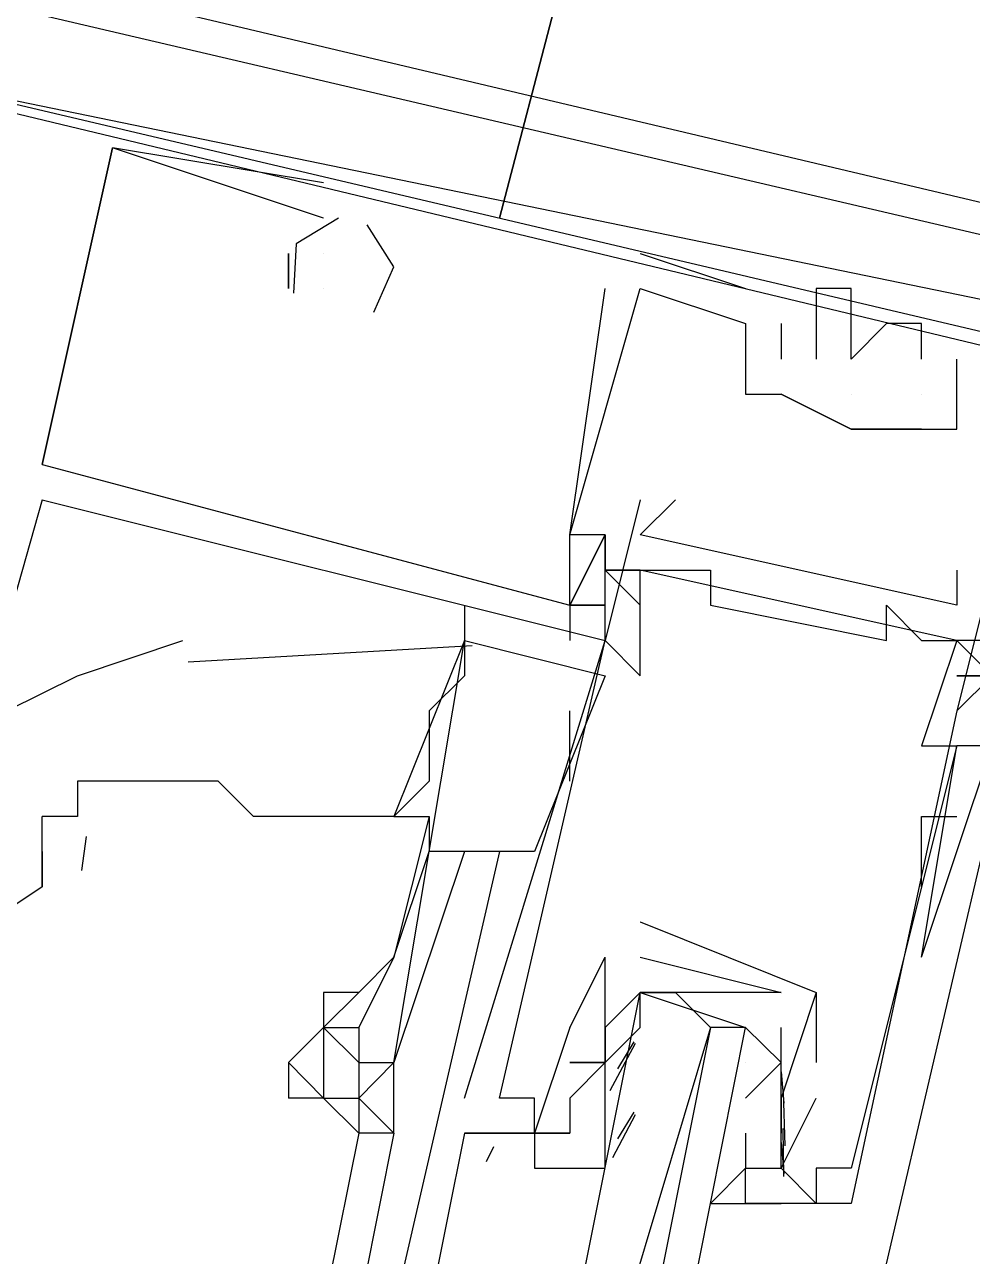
# Model space of a CAD drawing. Header units: feet. Extents: x -84 to 198, y -22 to 181.
# Drawn here: x 106.7 to 107.0592, y 32.9844 to 33.4511 of the extents above; entities that cross this region are included whole.
import ezdxf

# ---------------------------------------------------------------- set-up
doc = ezdxf.new("R2010")
doc.units = ezdxf.units.FT
doc.layers.add('A-LINEA', color=7, linetype='CONTINUOUS')

msp = doc.modelspace()

# ---------------------------------------------------------------- linework, layer by layer
at = {"layer": 'A-LINEA'}
for p, q in [((106.96, 33.6844), (106.88, 33.3778)), ((106.88, 33.3778), (106.96, 33.6844)), ((106.6533, 33.4311), (107.1067, 33.3244)), ((106.6533, 33.4311), (107.1067, 33.3244)), ((106.6533, 33.4311), (107.1067, 33.3244)), ((106.6533, 33.4311), (107.1067, 33.3244)), ((106.6533, 33.4311), (107.1067, 33.3244)), ((106.6533, 33.4311), (107.1067, 33.3244)), ((106.7067, 33.2844), (106.7333, 33.4044)), ((106.7067, 33.2844), (106.7333, 33.4044)), ((106.7067, 33.2844), (106.7333, 33.4044)), ((106.8133, 33.3911), (106.7333, 33.4044)), ((106.7333, 33.4044), (106.7333, 33.4044)), ((106.7333, 33.4044), (106.7333, 33.4044)), ((106.8133, 33.3911), (106.7333, 33.4044)), ((106.7333, 33.4044), (106.7333, 33.4044)), ((106.7333, 33.4044), (106.7333, 33.4044)), ((106.8133, 33.3911), (106.7333, 33.4044)), ((106.7333, 33.4044), (106.7333, 33.4044)), ((106.7333, 33.4044), (106.7333, 33.4044)), ((106.8133, 33.3911), (106.8133, 33.3911)), ((106.8133, 33.3911), (106.8133, 33.3911)), ((106.8133, 33.3911), (106.8133, 33.3911)), ((106.8133, 33.3778), (106.8133, 33.3778)), ((106.8133, 33.3778), (106.8133, 33.3778)), ((106.8133, 33.3778), (106.8133, 33.3778)), ((106.8133, 33.3778), (106.8133, 33.3778)), ((106.8133, 33.3778), (106.8133, 33.3778)), ((106.8133, 33.3778), (106.8133, 33.3778)), ((106.8133, 33.3778), (106.8133, 33.3778)), ((106.8133, 33.3778), (106.8133, 33.3778)), ((106.8133, 33.3778), (106.8133, 33.3778)), ((106.8, 33.3644), (106.8, 33.3644)), ((106.8, 33.3644), (106.8, 33.3644)), ((106.8, 33.3644), (106.8, 33.3644)), ((106.8, 33.3644), (106.8, 33.3644)), ((106.8, 33.3644), (106.8, 33.3644)), ((106.8, 33.3644), (106.8, 33.3644)), ((106.8133, 33.3644), (106.8133, 33.3644)), ((106.8133, 33.3644), (106.8133, 33.3644)), ((106.8133, 33.3644), (106.8133, 33.3644)), ((106.9333, 33.3644), (106.9733, 33.3511)), ((106.9333, 33.3644), (106.9333, 33.3644)), ((106.9333, 33.3644), (106.9733, 33.3511)), ((106.9333, 33.3644), (106.9333, 33.3644)), ((106.9333, 33.3644), (106.9733, 33.3511)), ((106.9333, 33.3644), (106.9333, 33.3644)), ((106.8, 33.3511), (106.8, 33.3511)), ((106.8, 33.3511), (106.8, 33.3511)), ((106.8, 33.3511), (106.8, 33.3511)), ((106.8133, 33.3511), (106.8133, 33.3511)), ((106.8133, 33.3511), (106.8133, 33.3511)), ((106.8133, 33.3511), (106.8133, 33.3511)), ((106.8133, 33.3511), (106.8133, 33.3511)), ((106.8133, 33.3511), (106.8133, 33.3511)), ((106.8133, 33.3511), (106.8133, 33.3511)), ((106.92, 33.3511), (106.92, 33.3511)), ((106.92, 33.3511), (106.92, 33.3511)), ((106.92, 33.3511), (106.92, 33.3511)), ((106.9333, 33.3511), (106.9333, 33.3511)), ((106.9333, 33.3511), (106.9333, 33.3511)), ((106.9333, 33.3511), (106.9333, 33.3511)), ((106.9333, 33.3511), (106.9333, 33.3511)), ((106.9333, 33.3511), (106.9333, 33.3511)), ((106.9333, 33.3511), (106.9333, 33.3511)), ((106.9733, 33.3511), (106.9733, 33.3511)), ((106.9733, 33.3511), (106.9733, 33.3511)), ((106.9733, 33.3511), (106.9733, 33.3511)), ((107, 33.3511), (107, 33.3511)), ((107, 33.3511), (107, 33.3511)), ((107, 33.3511), (107, 33.3511)), ((107.0133, 33.3511), (107.0133, 33.3511)), ((107.0133, 33.3511), (107.0133, 33.3511)), ((107.0133, 33.3511), (107.0133, 33.3511)), ((106.9733, 33.3378), (106.9733, 33.3378)), ((106.9733, 33.3378), (106.9733, 33.3378)), ((106.9733, 33.3378), (106.9733, 33.3378)), ((106.9733, 33.3378), (106.9733, 33.3378)), ((106.9733, 33.3378), (106.9733, 33.3378)), ((106.9733, 33.3378), (106.9733, 33.3378)), ((106.9867, 33.3378), (106.9867, 33.3378)), ((106.9867, 33.3378), (106.9867, 33.3378)), ((106.9867, 33.3378), (106.9867, 33.3378)), ((107.0133, 33.3378), (107.0133, 33.3378)), ((107.0133, 33.3378), (107.0133, 33.3378)), ((107.0133, 33.3378), (107.0133, 33.3378)), ((107.0267, 33.3378), (107.0267, 33.3378)), ((107.0267, 33.3378), (107.0267, 33.3378)), ((107.0267, 33.3378), (107.0267, 33.3378)), ((107.04, 33.3378), (107.04, 33.3378)), ((107.04, 33.3378), (107.04, 33.3378)), ((107.04, 33.3378), (107.04, 33.3378)), ((106.9867, 33.3244), (106.9867, 33.3244)), ((106.9867, 33.3244), (106.9867, 33.3244)), ((106.9867, 33.3244), (106.9867, 33.3244)), ((107, 33.3244), (107, 33.3244)), ((107, 33.3244), (107, 33.3244)), ((107, 33.3244), (107, 33.3244)), ((107.0133, 33.3244), (107.0133, 33.3244)), ((107.0133, 33.3244), (107.0133, 33.3244)), ((107.0133, 33.3244), (107.0133, 33.3244)), ((107.0133, 32.9244), (107.1067, 33.3244)), ((107.04, 33.3244), (107.04, 33.3244)), ((107.04, 33.3244), (107.04, 33.3244)), ((107.04, 33.3244), (107.04, 33.3244)), ((107.0533, 33.3111), (107.0533, 33.3244)), ((107.0533, 33.3244), (107.0533, 33.3244)), ((107.0533, 33.3111), (107.0533, 33.3244)), ((107.0533, 33.3244), (107.0533, 33.3244)), ((107.0533, 33.3111), (107.0533, 33.3244)), ((107.0533, 33.3244), (107.0533, 33.3244)), ((106.9733, 33.3111), (106.9733, 33.3111)), ((106.9733, 33.3111), (106.9733, 33.3111)), ((106.9733, 33.3111), (106.9733, 33.3111)), ((106.9867, 33.3111), (106.9867, 33.3111)), ((106.9867, 33.3111), (106.9867, 33.3111)), ((106.9867, 33.3111), (106.9867, 33.3111)), ((106.9867, 33.3111), (106.9867, 33.3111)), ((107.0133, 33.3111), (107.0133, 33.3111)), ((107.0133, 33.3111), (107.0133, 33.3111)), ((107.0133, 33.3111), (107.0133, 33.3111)), ((107.04, 33.3111), (107.04, 33.3111)), ((107.04, 33.3111), (107.04, 33.3111)), ((107.04, 33.3111), (107.04, 33.3111)), ((107.0533, 33.3111), (107.0533, 33.3111)), ((107.0533, 33.3111), (107.0533, 33.3111)), ((107.0533, 33.3111), (107.0533, 33.3111)), ((107.0533, 33.3111), (107.0533, 33.3111)), ((107.0533, 33.3111), (107.0533, 33.3111)), ((107.0533, 33.3111), (107.0533, 33.3111)), ((107.0133, 33.2978), (107.0133, 33.2978)), ((107.0133, 33.2978), (107.0133, 33.2978)), ((107.0133, 33.2978), (107.0133, 33.2978)), ((107.0133, 33.2978), (107.0133, 33.2978)), ((107.0133, 33.2978), (107.0133, 33.2978)), ((107.04, 33.2978), (107.04, 33.2978)), ((107.04, 33.2978), (107.04, 33.2978)), ((107.04, 33.2978), (107.04, 33.2978)), ((107.0533, 33.2978), (107.0533, 33.2978)), ((107.0533, 33.2978), (107.0533, 33.2978)), ((107.0533, 33.2978), (107.0533, 33.2978)), ((106.7067, 33.2844), (106.7067, 33.2844)), ((106.7067, 33.2844), (106.7067, 33.2844)), ((106.7067, 33.2844), (106.7067, 33.2844)), ((106.7067, 33.2844), (106.7067, 33.2844)), ((106.7067, 33.2844), (106.7067, 33.2844)), ((106.7067, 33.2844), (106.7067, 33.2844)), ((106.7067, 33.2711), (106.68, 33.1778)), ((106.7067, 33.2711), (106.7067, 33.2711)), ((106.7067, 33.2711), (106.7067, 33.2711)), ((106.7067, 33.2711), (106.7067, 33.2711)), ((106.7067, 33.2711), (106.7067, 33.2711)), ((106.7067, 33.2711), (106.7067, 33.2711)), ((106.7067, 33.2711), (106.7067, 33.2711)), ((106.9333, 33.2711), (106.92, 33.2178)), ((106.9333, 33.2711), (106.9333, 33.2711)), ((106.9467, 33.2711), (106.9467, 33.2711)), ((106.9067, 33.2578), (106.9067, 33.2578)), ((106.9067, 33.2578), (106.9067, 33.2578)), ((106.9067, 33.2578), (106.9067, 33.2578)), ((106.9067, 33.2578), (106.9067, 33.2578)), ((106.9067, 33.2578), (106.9067, 33.2578)), ((106.9067, 33.2578), (106.9067, 33.2578)), ((106.92, 33.2578), (106.92, 33.2578)), ((106.92, 33.2578), (106.92, 33.2578)), ((106.92, 33.2578), (106.92, 33.2578)), ((106.92, 33.2578), (106.92, 33.2578)), ((106.92, 33.2578), (106.92, 33.2578)), ((106.92, 33.2578), (106.92, 33.2578)), ((106.9333, 33.2578), (106.9333, 33.2578)), ((106.92, 33.2444), (106.9333, 33.2444)), ((106.92, 33.2444), (106.9333, 33.2311)), ((106.92, 33.2444), (106.9333, 33.2444)), ((106.92, 33.2444), (106.92, 33.2444)), ((106.92, 33.2444), (106.92, 33.2444)), ((106.92, 33.2444), (106.9333, 33.2444)), ((106.92, 33.2444), (106.9333, 33.2311)), ((106.92, 33.2444), (106.9333, 33.2444)), ((106.92, 33.2444), (106.92, 33.2444)), ((106.92, 33.2444), (106.92, 33.2444)), ((106.92, 33.2444), (106.9333, 33.2444)), ((106.92, 33.2444), (106.9333, 33.2311)), ((106.92, 33.2444), (106.9333, 33.2444)), ((106.92, 33.2444), (106.92, 33.2444)), ((106.92, 33.2444), (106.92, 33.2444)), ((106.9333, 33.2444), (106.9333, 33.2444)), ((107.0533, 33.2178), (106.9333, 33.2444)), ((107.0533, 33.2178), (106.9333, 33.2444)), ((107.0533, 33.2178), (106.9333, 33.2444)), ((106.9467, 33.2444), (106.9467, 33.2444)), ((106.96, 33.2444), (106.96, 33.2444)), ((107.0533, 33.2444), (107.0533, 33.2444)), ((106.8667, 33.2311), (106.8667, 33.2178)), ((106.9067, 33.2311), (106.9067, 33.2178)), ((106.9067, 33.2311), (106.9067, 33.2311)), ((106.9067, 33.2311), (106.9067, 33.2311)), ((106.9067, 33.2311), (106.9067, 33.2311)), ((106.9067, 33.2311), (106.9067, 33.2311)), ((106.9067, 33.2311), (106.9067, 33.2311)), ((106.9067, 33.2311), (106.9067, 33.2311)), ((106.92, 33.2311), (106.92, 33.2311)), ((106.92, 33.2311), (106.92, 33.2311)), ((106.92, 33.2311), (106.92, 33.2311)), ((106.92, 33.2311), (106.92, 33.2311)), ((106.92, 33.2311), (106.92, 33.2311)), ((106.92, 33.2311), (106.92, 33.2311)), ((106.92, 33.2311), (106.92, 33.2311)), ((106.92, 33.2311), (106.92, 33.2311)), ((106.92, 33.2311), (106.92, 33.2311)), ((106.92, 33.2311), (106.92, 33.2311)), ((106.92, 33.2311), (106.92, 33.2311)), ((106.92, 33.2311), (106.92, 33.2311)), ((106.96, 33.2311), (106.96, 33.2311)), ((107.0267, 33.2311), (107.0267, 33.2311)), ((107.0533, 33.2311), (107.0533, 33.2311)), ((106.8696, 33.2157), (106.762, 33.2095)), ((106.8667, 33.0444), (106.92, 33.2178)), ((106.92, 33.2178), (106.92, 33.2178)), ((106.92, 33.2178), (106.92, 33.2178)), ((106.92, 33.2178), (106.92, 33.2178)), ((106.92, 33.2178), (106.92, 33.2178)), ((106.92, 33.2178), (106.92, 33.2178)), ((106.92, 33.2178), (106.92, 33.2178)), ((107.0267, 33.2178), (107.0267, 33.2178)), ((107.04, 33.2178), (107.04, 33.2178)), ((107.0533, 33.2178), (107.0533, 33.2178)), ((107.0667, 33.2178), (107.0533, 33.2178)), ((106.92, 33.2044), (106.8933, 33.1378)), ((106.9333, 33.2044), (106.9333, 33.2044)), ((106.9067, 33.1644), (106.9067, 33.1911)), ((107.0533, 33.1911), (107.0533, 33.1911)), ((107.04, 33.1778), (107.04, 33.1778)), ((107.04, 33.0978), (107.0533, 33.1778)), ((107.04, 33.0978), (107.0533, 33.1778)), ((107.0533, 33.1778), (107.0533, 33.1778)), ((106.84, 33.1511), (106.84, 33.1511)), ((106.84, 33.1511), (106.84, 33.1511)), ((106.8533, 33.1511), (106.84, 33.0978)), ((107.04, 33.1244), (107.04, 33.1511)), ((107.04, 33.1511), (107.0533, 33.1511)), ((106.7233, 33.1435), (106.7215, 33.1306)), ((106.7067, 33.1378), (106.7067, 33.1244)), ((106.88, 33.1378), (106.84, 32.9644)), ((106.84, 33.0978), (106.8533, 33.1378)), ((106.8533, 33.1378), (106.8533, 33.1378)), ((107.04, 33.1244), (107.04, 33.1244)), ((106.9333, 33.1111), (107, 33.0844)), ((106.9333, 33.1111), (106.9333, 33.1111)), ((106.9067, 33.0711), (106.92, 33.0978)), ((106.92, 33.0978), (106.92, 33.0978)), ((106.92, 33.0978), (106.92, 33.0978)), ((106.9333, 33.0978), (106.9333, 33.0978)), ((106.9333, 33.0978), (106.9867, 33.0844)), ((106.9333, 33.0978), (106.9333, 33.0978)), ((106.9467, 33.0844), (106.96, 33.0711)), ((106.9867, 33.0844), (106.9867, 33.0844)), ((106.9867, 33.0844), (106.9867, 33.0844)), ((107, 33.0844), (107, 33.0578)), ((107, 33.0844), (107, 33.0844)), ((107, 33.0844), (107, 33.0844)), ((106.9067, 33.0711), (106.9067, 33.0711)), ((106.9333, 33.0711), (106.9333, 33.0711)), ((106.9733, 33.0711), (106.9733, 33.0711)), ((106.9248, 33.0555), (106.9311, 33.0657)), ((106.922, 33.0473), (106.9316, 33.0652)), ((106.8, 33.0578), (106.8, 33.0444)), ((106.9067, 33.0578), (106.9067, 33.0578)), ((106.9067, 33.0578), (106.9067, 33.0578)), ((106.92, 33.0578), (106.92, 33.0578)), ((106.92, 33.0578), (106.92, 33.0578)), ((106.9733, 33.0578), (106.9733, 33.0578)), ((107, 33.0578), (107, 33.0578)), ((106.9868, 33.0543), (106.9878, 33.0424)), ((106.8133, 33.0444), (106.8133, 33.0444)), ((106.8267, 33.0444), (106.8267, 33.0311)), ((106.8267, 33.0444), (106.8267, 33.0311)), ((106.8667, 33.0444), (106.8667, 33.0444)), ((106.88, 33.0444), (106.88, 33.0444)), ((106.88, 33.0444), (106.88, 33.0444)), ((106.8933, 33.0444), (106.8933, 33.0444)), ((106.92, 33.0444), (106.92, 33.0444)), ((106.92, 33.0444), (106.92, 33.0444)), ((106.92, 33.0311), (106.92, 33.0444)), ((106.9867, 33.0444), (106.9867, 33.0444)), ((106.9867, 33.0444), (106.9867, 33.0444)), ((106.9867, 33.0444), (106.9867, 33.0444)), ((106.9875, 33.0468), (106.9881, 33.0263)), ((107, 33.0444), (107, 33.0444)), ((106.923, 33.0219), (106.9315, 33.0381)), ((106.9248, 33.0289), (106.9311, 33.039)), ((106.8267, 33.0311), (106.8133, 32.9644)), ((106.84, 33.0311), (106.8267, 32.9644)), ((106.84, 33.0311), (106.84, 33.0311)), ((106.88, 33.0311), (106.9067, 33.0311)), ((106.88, 33.0311), (106.88, 33.0311)), ((106.8933, 33.0311), (106.8933, 33.0311)), ((106.9067, 33.0311), (106.9067, 33.0311)), ((106.92, 33.0311), (106.92, 33.0311)), ((106.9733, 33.0311), (106.9733, 33.0178)), ((106.9733, 33.0311), (106.9733, 33.0311)), ((106.9867, 33.0311), (106.9867, 33.0311)), ((106.9867, 33.0311), (106.9867, 33.0311)), ((106.9874, 33.0329), (106.9877, 33.0146)), ((106.8751, 33.0204), (106.8779, 33.026)), ((106.8751, 33.0204), (106.8779, 33.026)), ((106.8751, 33.0204), (106.8779, 33.026)), ((106.9868, 33.0276), (106.9878, 33.0157)), ((106.9733, 33.0178), (106.9733, 33.0178)), ((106.9867, 33.0178), (106.9867, 33.0178)), ((107, 33.0178), (107, 33.0178)), ((107.0133, 33.0178), (107.0133, 33.0178)), ((106.9733, 33.0044), (106.9733, 33.0044)), ((107, 33.0044), (107, 33.0044)), ((107.0133, 33.0044), (107.0133, 33.0044))]:
    msp.add_line(p, q, dxfattribs=at)
for points in [[(106.6667, 33.4711), (106.6933, 33.5644), (106.7067, 33.5644), (106.72, 33.6444), (106.7333, 33.6444), (106.7333, 33.6578), (106.7067, 33.6578), (106.6933, 33.5778), (106.6667, 33.5911), (106.64, 33.4311), (107.3067, 33.2711)], [(106.6667, 33.4711), (106.6933, 33.5644), (106.7067, 33.5644), (106.72, 33.6444), (106.7333, 33.6444), (106.7333, 33.6578), (106.7067, 33.6578), (106.6933, 33.5778), (106.6667, 33.5911), (106.64, 33.4311), (107.3067, 33.2711)], [(106.6667, 33.4711), (106.6933, 33.5644), (106.7067, 33.5644), (106.72, 33.6444), (106.7333, 33.6444), (106.7333, 33.6578), (106.7067, 33.6578), (106.6933, 33.5778), (106.6667, 33.5911), (106.64, 33.4311), (107.3067, 33.2711)], [(106.7067, 33.6578), (106.6933, 33.5778), (106.6667, 33.5911), (106.64, 33.4311), (107.3067, 33.2711)], [(106.7067, 33.6578), (106.6933, 33.5778), (106.6667, 33.5911), (106.64, 33.4311), (107.3067, 33.2711)], [(106.7067, 33.6578), (106.6933, 33.5778), (106.6667, 33.5911), (106.64, 33.4311), (107.3067, 33.2711)], [(106.7067, 33.6578), (106.6933, 33.5778), (106.6667, 33.5911), (106.64, 33.4311), (107.3067, 33.2711)], [(106.7067, 33.6578), (106.6933, 33.5778), (106.6667, 33.5911), (106.64, 33.4311), (107.3067, 33.2711)], [(106.7067, 33.6578), (106.6933, 33.5778), (106.6667, 33.5911), (106.64, 33.4311), (107.3067, 33.2711)], [(106.6667, 33.4711), (106.6933, 33.5644), (106.7067, 33.5644), (106.72, 33.6444), (106.7333, 33.6444), (106.7333, 33.6578), (106.7067, 33.6578), (106.6933, 33.5778), (106.6667, 33.5911), (106.64, 33.4311), (107.3067, 33.2711)], [(106.6667, 33.4711), (106.6933, 33.5644), (106.7067, 33.5644), (106.72, 33.6444), (106.7333, 33.6444), (106.7333, 33.6578), (106.7067, 33.6578), (106.6933, 33.5778), (106.6667, 33.5911), (106.64, 33.4311), (107.3067, 33.2711)], [(106.6667, 33.4711), (106.6933, 33.5644), (106.7067, 33.5644), (106.72, 33.6444), (106.7333, 33.6444), (106.7333, 33.6578), (106.7067, 33.6578), (106.6933, 33.5778), (106.6667, 33.5911), (106.64, 33.4311), (107.3067, 33.2711)], [(107.2133, 33.4311), (107.2, 33.3511), (106.6933, 33.4711), (106.72, 33.5511), (106.7067, 33.5511), (106.7067, 33.5378), (106.6933, 33.4444), (106.6667, 33.4578), (106.6667, 33.4444), (106.6933, 33.4444), (106.6933, 33.4578), (107.0933, 33.3644)], [(107.2133, 33.4311), (107.2, 33.3511), (106.6933, 33.4711), (106.72, 33.5511), (106.7067, 33.5511), (106.7067, 33.5378), (106.6933, 33.4444), (106.6667, 33.4578), (106.6667, 33.4444), (106.6933, 33.4444), (106.6933, 33.4578), (107.0933, 33.3644)], [(107.2133, 33.4311), (107.2, 33.3511), (106.6933, 33.4711), (106.72, 33.5511), (106.7067, 33.5511), (106.7067, 33.5378), (106.6933, 33.4444), (106.6667, 33.4578), (106.6667, 33.4444), (106.6933, 33.4444), (106.6933, 33.4578), (107.0933, 33.3644)], [(107.2133, 33.4311), (107.2, 33.3511), (106.6933, 33.4711), (106.72, 33.5511), (106.7067, 33.5511), (106.7067, 33.5378), (106.6933, 33.4444), (106.6667, 33.4578), (106.6667, 33.4444), (106.6933, 33.4444), (106.6933, 33.4578), (107.0933, 33.3644)], [(107.2133, 33.4311), (107.2, 33.3511), (106.6933, 33.4711), (106.72, 33.5511), (106.7067, 33.5511), (106.7067, 33.5378), (106.6933, 33.4444), (106.6667, 33.4578), (106.6667, 33.4444), (106.6933, 33.4444), (106.6933, 33.4578), (107.0933, 33.3644)], [(107.2133, 33.4311), (107.2, 33.3511), (106.6933, 33.4711), (106.72, 33.5511), (106.7067, 33.5511), (106.7067, 33.5378), (106.6933, 33.4444), (106.6667, 33.4578), (106.6667, 33.4444), (106.6933, 33.4444), (106.6933, 33.4578), (107.0933, 33.3644)], [(107.2133, 33.4311), (107.2, 33.3511), (106.6933, 33.4711), (106.72, 33.5511), (106.7067, 33.5511), (106.7067, 33.5378), (106.6933, 33.4444), (106.6667, 33.4578), (106.6667, 33.4444), (106.6933, 33.4444), (106.6933, 33.4578), (107.0933, 33.3644)], [(107.2133, 33.4311), (107.2, 33.3511), (106.6933, 33.4711), (106.72, 33.5511), (106.7067, 33.5511), (106.7067, 33.5378), (106.6933, 33.4444), (106.6667, 33.4578), (106.6667, 33.4444), (106.6933, 33.4444), (106.6933, 33.4578), (107.0933, 33.3644)], [(107.2133, 33.4311), (107.2, 33.3511), (106.6933, 33.4711), (106.72, 33.5511), (106.7067, 33.5511), (106.7067, 33.5378), (106.6933, 33.4444), (106.6667, 33.4578), (106.6667, 33.4444), (106.6933, 33.4444), (106.6933, 33.4578), (107.0933, 33.3644)], [(107.2133, 33.4311), (107.2, 33.3511), (106.6933, 33.4711), (106.72, 33.5511), (106.7067, 33.5511), (106.7067, 33.5378), (106.6933, 33.4444), (106.6667, 33.4578), (106.6667, 33.4444), (106.6933, 33.4444), (106.6933, 33.4578), (107.0933, 33.3644)], [(107.2133, 33.4311), (107.2, 33.3511), (106.6933, 33.4711), (106.72, 33.5511), (106.7067, 33.5511), (106.7067, 33.5378), (106.6933, 33.4444), (106.6667, 33.4578), (106.6667, 33.4444), (106.6933, 33.4444), (106.6933, 33.4578), (107.0933, 33.3644)], [(107.2133, 33.4311), (107.2, 33.3511), (106.6933, 33.4711), (106.72, 33.5511), (106.7067, 33.5511), (106.7067, 33.5378), (106.6933, 33.4444), (106.6667, 33.4578), (106.6667, 33.4444), (106.6933, 33.4444), (106.6933, 33.4578), (107.0933, 33.3644)], [(107.2133, 33.4311), (107.2, 33.3511), (106.6933, 33.4711), (106.72, 33.5511), (106.7067, 33.5511), (106.7067, 33.5378), (106.6933, 33.4444), (106.6667, 33.4578), (106.6667, 33.4444), (106.6933, 33.4444), (106.6933, 33.4578), (107.0933, 33.3644)], [(107.2133, 33.4311), (107.2, 33.3511), (106.6933, 33.4711), (106.72, 33.5511), (106.7067, 33.5511), (106.7067, 33.5378), (106.6933, 33.4444), (106.6667, 33.4578), (106.6667, 33.4444), (106.6933, 33.4444), (106.6933, 33.4578), (107.0933, 33.3644)], [(107.2133, 33.4311), (107.2, 33.3511), (106.6933, 33.4711), (106.72, 33.5511), (106.7067, 33.5511), (106.7067, 33.5378), (106.6933, 33.4444), (106.6667, 33.4578), (106.6667, 33.4444), (106.6933, 33.4444), (106.6933, 33.4578), (107.0933, 33.3644)], [(107.2133, 33.4311), (107.2, 33.3511), (106.6933, 33.4711), (106.72, 33.5511), (106.7067, 33.5511), (106.7067, 33.5378), (106.6933, 33.4444), (106.6667, 33.4578), (106.6667, 33.4444), (106.6933, 33.4444), (106.6933, 33.4578), (107.0933, 33.3644)], [(107.2133, 33.4311), (107.2, 33.3511), (106.6933, 33.4711), (106.72, 33.5511), (106.7067, 33.5511), (106.7067, 33.5378), (106.6933, 33.4444), (106.6667, 33.4578), (106.6667, 33.4444), (106.6933, 33.4444), (106.6933, 33.4578), (107.0933, 33.3644)], [(107.2133, 33.4311), (107.2, 33.3511), (106.6933, 33.4711), (106.72, 33.5511), (106.7067, 33.5511), (106.7067, 33.5378), (106.6933, 33.4444), (106.6667, 33.4578), (106.6667, 33.4444), (106.6933, 33.4444), (106.6933, 33.4578), (107.0933, 33.3644)], [(107.12, 33.3378), (107.12, 33.3511), (107.1067, 33.3644), (107.1067, 33.3511), (107.1067, 33.3378), (106.6533, 33.4311)], [(107.12, 33.3378), (107.12, 33.3511), (107.1067, 33.3644), (107.1067, 33.3511), (107.1067, 33.3378), (106.6533, 33.4311)], [(107.12, 33.3378), (107.12, 33.3511), (107.1067, 33.3644), (107.1067, 33.3511), (107.1067, 33.3378), (106.6533, 33.4311)], [(107.12, 33.3378), (107.12, 33.3511), (107.1067, 33.3644), (107.1067, 33.3511), (107.1067, 33.3378), (106.6533, 33.4311)], [(107.12, 33.3378), (107.12, 33.3511), (107.1067, 33.3644), (107.1067, 33.3511), (107.1067, 33.3378), (106.6533, 33.4311)], [(107.12, 33.3378), (107.12, 33.3511), (107.1067, 33.3644), (107.1067, 33.3511), (107.1067, 33.3378), (106.6533, 33.4311)], [(106.8133, 33.3778), (106.7333, 33.4044), (106.7067, 33.2844), (106.9067, 33.2311), (106.9067, 33.2578), (106.9067, 33.2578), (106.92, 33.3511)], [(106.8133, 33.3778), (106.7333, 33.4044), (106.7067, 33.2844), (106.9067, 33.2311), (106.9067, 33.2578), (106.9067, 33.2578), (106.92, 33.3511)], [(106.8133, 33.3778), (106.7333, 33.4044), (106.7067, 33.2844), (106.9067, 33.2311), (106.9067, 33.2578), (106.9067, 33.2578), (106.92, 33.3511)], [(106.819, 33.3778), (106.8029, 33.3681), (106.8019, 33.3493)], [(106.819, 33.3778), (106.8029, 33.3681), (106.8019, 33.3493)], [(106.819, 33.3778), (106.8029, 33.3681), (106.8019, 33.3493)], [(106.8324, 33.3421), (106.8399, 33.3593), (106.8299, 33.3752)], [(106.8324, 33.3421), (106.8399, 33.3593), (106.8299, 33.3752)], [(106.8324, 33.3421), (106.8399, 33.3593), (106.8299, 33.3752)], [(106.8, 33.3511), (106.8, 33.3644), (106.8, 33.3511)], [(106.8, 33.3511), (106.8, 33.3644), (106.8, 33.3511)], [(106.8, 33.3511), (106.8, 33.3644), (106.8, 33.3511)], [(106.7067, 33.2711), (106.92, 33.2178), (106.92, 33.2311), (106.9067, 33.2311), (106.92, 33.2578), (106.92, 33.2444), (106.92, 33.2578), (106.9067, 33.2578), (106.9333, 33.3511), (106.9733, 33.3378), (106.9733, 33.3111), (106.9867, 33.3111), (107.0133, 33.2978), (107.04, 33.2978), (107.0533, 33.2978), (107.0533, 33.3111)], [(106.7067, 33.2711), (106.92, 33.2178), (106.92, 33.2311), (106.9067, 33.2311), (106.92, 33.2578), (106.92, 33.2444), (106.92, 33.2578), (106.9067, 33.2578), (106.9333, 33.3511), (106.9733, 33.3378), (106.9733, 33.3111), (106.9867, 33.3111), (107.0133, 33.2978), (107.04, 33.2978), (107.0533, 33.2978), (107.0533, 33.3111)], [(106.7067, 33.2711), (106.92, 33.2178), (106.92, 33.2311), (106.9067, 33.2311), (106.92, 33.2578), (106.92, 33.2444), (106.92, 33.2578), (106.9067, 33.2578), (106.9333, 33.3511), (106.9733, 33.3378), (106.9733, 33.3111), (106.9867, 33.3111), (107.0133, 33.2978), (107.04, 33.2978), (107.0533, 33.2978), (107.0533, 33.3111)], [(107.0133, 33.3244), (107.0133, 33.3378), (107.0133, 33.3511), (107, 33.3511), (107, 33.3244)], [(107.0133, 33.3244), (107.0133, 33.3378), (107.0133, 33.3511), (107, 33.3511), (107, 33.3244)], [(107.0133, 33.3244), (107.0133, 33.3378), (107.0133, 33.3511), (107, 33.3511), (107, 33.3244)], [(106.9867, 33.3378), (106.9867, 33.3244), (106.9867, 33.3244)], [(106.9867, 33.3378), (106.9867, 33.3244), (106.9867, 33.3244)], [(106.9867, 33.3378), (106.9867, 33.3244), (106.9867, 33.3244)], [(107.04, 33.3244), (107.04, 33.3378), (107.0267, 33.3378), (107.0133, 33.3244)], [(107.04, 33.3244), (107.04, 33.3378), (107.0267, 33.3378), (107.0133, 33.3244)], [(107.04, 33.3244), (107.04, 33.3378), (107.0267, 33.3378), (107.0133, 33.3244)], [(107.04, 33.2978), (107.0133, 33.2978), (107.0133, 33.2978), (106.9867, 33.3111)], [(107.0533, 33.2444), (107.0533, 33.2311), (106.9333, 33.2578), (106.9467, 33.2711)], [(106.92, 33.2311), (106.92, 33.2311), (106.92, 33.2578), (106.92, 33.2578), (106.9067, 33.2311), (106.92, 33.2311)], [(106.92, 33.2311), (106.92, 33.2311), (106.92, 33.2578), (106.92, 33.2578), (106.9067, 33.2311), (106.92, 33.2311)], [(106.92, 33.2311), (106.92, 33.2311), (106.92, 33.2578), (106.92, 33.2578), (106.9067, 33.2311), (106.92, 33.2311)], [(106.88, 33.0444), (106.92, 33.2178), (106.9333, 33.2044), (106.9333, 33.2444), (106.9467, 33.2444), (106.96, 33.2444), (106.96, 33.2311), (107.0267, 33.2178), (107.0267, 33.2311), (107.04, 33.2178), (107.0533, 33.2178), (107.04, 33.1778), (107.0533, 33.1778), (107.0133, 33.0178), (107, 33.0178), (107, 33.0044), (106.9867, 33.0178), (107, 33.0444)], [(106.9333, 33.2444), (106.92, 33.2444), (106.9333, 33.2444)], [(106.9333, 33.2444), (106.92, 33.2444), (106.9333, 33.2311)], [(106.9333, 33.2444), (106.92, 33.2444), (106.9333, 33.2444)], [(106.9333, 33.2444), (106.92, 33.2444), (106.9333, 33.2311)], [(106.9333, 33.2444), (106.92, 33.2444), (106.9333, 33.2444)], [(106.9333, 33.2444), (106.92, 33.2444), (106.9333, 33.2311)], [(107.0667, 33.2444), (107.0533, 33.1911), (107.0133, 33.0044), (106.9733, 33.0044), (106.9733, 33.0178), (106.9733, 33.0178)], [(106.6533, 33.1244), (106.6533, 33.1378), (106.6667, 33.1511), (106.68, 33.1644), (106.6933, 33.1911), (106.72, 33.2044), (106.76, 33.2178)], [(106.84, 33.1511), (106.84, 33.1511), (106.8533, 33.1511), (106.8533, 33.1378), (106.8667, 33.2178), (106.8667, 33.2178), (106.84, 33.1511)], [(106.8667, 33.2178), (106.8667, 33.2044), (106.8533, 33.1911), (106.8533, 33.1644), (106.84, 33.1511), (106.84, 33.1511)], [(106.8933, 33.1378), (106.8533, 33.1378), (106.8667, 33.2178), (106.92, 33.2044)], [(107.0533, 33.2178), (107.0667, 33.2044), (107.0533, 33.2044), (107.0667, 33.2044), (107.0533, 33.2178), (107.0667, 33.2044), (107.0533, 33.1911), (107.0667, 33.2044), (107.0533, 33.2044), (107.0667, 33.2044)], [(107.04, 33.0978), (107.04, 33.0978), (107.04, 33.0978), (107.0667, 33.1778), (107.0533, 33.1778)], [(106.84, 33.1511), (106.8267, 33.1511), (106.8133, 33.1511), (106.8, 33.1511), (106.7867, 33.1511), (106.7733, 33.1644), (106.76, 33.1644), (106.7467, 33.1644), (106.7333, 33.1644), (106.72, 33.1644), (106.72, 33.1511), (106.7067, 33.1511)], [(106.7067, 33.1244), (106.7067, 33.1378), (106.7067, 33.1511)], [(106.8667, 33.1378), (106.84, 33.0578), (106.84, 33.0578), (106.8533, 33.1378)], [(106.7067, 33.1244), (106.6667, 33.0978), (106.6533, 33.1111), (106.6533, 33.1244)], [(106.84, 33.0978), (106.84, 33.0978), (106.8267, 33.0844), (106.8133, 33.0844)], [(106.84, 33.0978), (106.8267, 33.0711), (106.8267, 33.0578), (106.84, 33.0578)], [(106.92, 33.0444), (106.92, 33.0578), (106.9067, 33.0578), (106.92, 33.0578), (106.92, 33.0978)], [(106.8267, 33.0844), (106.8133, 33.0711), (106.8267, 33.0711)], [(106.8133, 33.0844), (106.8133, 33.0711), (106.8133, 33.0711)], [(106.9867, 33.0844), (106.9333, 33.0844), (106.92, 33.0711), (106.92, 33.0578), (106.9067, 33.0578), (106.92, 33.0578), (106.9067, 33.0444), (106.9067, 33.0311), (106.8933, 33.0311), (106.8933, 33.0178), (106.92, 33.0178), (106.92, 33.0311)], [(106.9067, 32.9511), (106.9333, 33.0844), (106.9467, 33.0844), (106.96, 33.0711), (106.92, 32.9378)], [(106.92, 33.0578), (106.9333, 33.0711), (106.9333, 33.0844), (106.9733, 33.0711), (106.9867, 33.0578), (106.9733, 33.0444)], [(107, 33.0844), (106.9867, 33.0444), (106.9867, 33.0311), (106.9867, 33.0444), (106.9867, 33.0311)], [(106.8133, 33.0444), (106.8, 33.0578), (106.8133, 33.0711), (106.8133, 33.0711), (106.8133, 33.0711), (106.8133, 33.0711)], [(106.8267, 33.0578), (106.8133, 33.0711), (106.8133, 33.0444), (106.8267, 33.0444)], [(106.9067, 33.0711), (106.8933, 33.0311), (106.8933, 33.0444), (106.88, 33.0444)], [(106.9467, 32.9378), (106.9733, 33.0711), (106.96, 33.0711), (106.9333, 32.9378)], [(106.9733, 33.0178), (106.96, 33.0044), (106.9867, 33.0044), (106.9733, 33.0044), (106.9733, 33.0178), (106.9867, 33.0178), (106.9867, 33.0444), (106.9867, 33.0711)], [(106.8267, 33.0578), (106.8267, 33.0444), (106.8267, 33.0444), (106.84, 33.0578)], [(106.8267, 33.0444), (106.84, 33.0311), (106.84, 33.0578)], [(106.84, 33.0311), (106.8267, 33.0311), (106.8267, 33.0311), (106.8133, 33.0444), (106.8, 33.0444)], [(106.8933, 33.0311), (106.88, 33.0311), (106.8667, 33.0311), (106.8533, 32.9644)], [(106.8667, 33.0311), (106.88, 33.0311), (106.8933, 33.0311)], [(106.8933, 33.0311), (106.88, 33.0311), (106.8667, 33.0311)], [(106.8667, 33.0311), (106.88, 33.0311), (106.8933, 33.0311)], [(106.8933, 33.0311), (106.88, 33.0311), (106.8667, 33.0311)], [(106.8667, 33.0311), (106.88, 33.0311), (106.8933, 33.0311)]]:
    msp.add_lwpolyline(points, dxfattribs=at)

doc.saveas('drawing.dxf')
